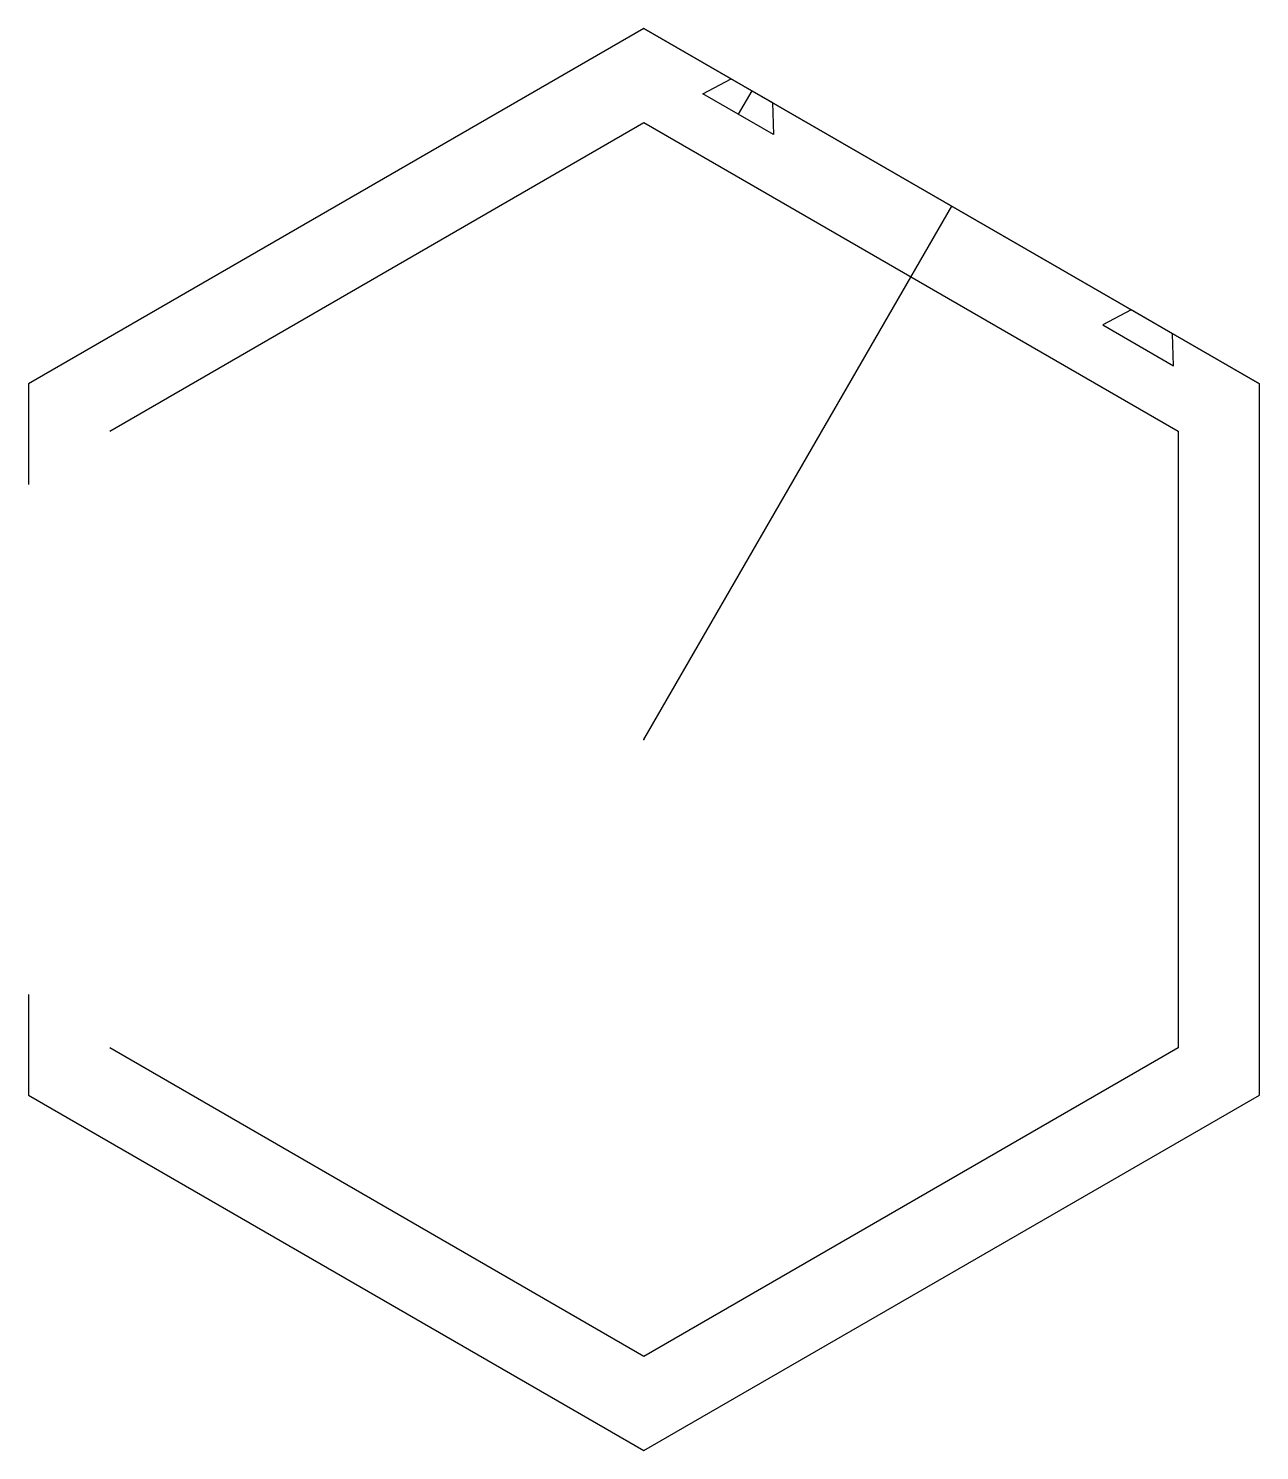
# Model space of a CAD drawing. Header units: millimetres. Extents: x -91 to 91, y -105 to 105.
import ezdxf

# ---------------------------------------------------------------- set-up
doc = ezdxf.new("R2010")
doc.units = ezdxf.units.MM
doc.layers.get('0').update_dxf_attribs({"linetype": 'CONTINUOUS'})

msp = doc.modelspace()

# ---------------------------------------------------------------- linework, layer by layer
for p, q in [((0, 104.62), (-90.6, 52.31)), ((90.6, 52.31), (0, 104.62)), ((0, 104.62), (90.6, 52.31)), ((15.86, 95.46), (13.86, 92)), ((-78.6, 45.38), (0, 90.76)), ((0, 90.76), (78.6, 45.38)), ((0, 0), (45.3, 78.46)), ((90.6, -52.31), (90.6, 52.31)), ((-90.6, 52.31), (-90.6, 37.5)), ((78.6, 45.38), (78.6, -45.38)), ((-90.6, -37.5), (-90.6, -52.31)), ((0, -90.76), (-78.6, -45.38)), ((78.6, -45.38), (0, -90.76)), ((-90.6, -52.31), (0, -104.62)), ((0, -104.62), (90.6, -52.31))]:
    msp.add_line(p, q)
for points in [[(18.89, 93.71), (19.05, 89), (8.66, 95), (12.83, 97.21)], [(77.94, 55), (77.78, 59.71), (71.72, 63.21), (67.55, 61)]]:
    msp.add_lwpolyline(points, close=True)
msp.add_point((0, 0))

doc.saveas('drawing.dxf')
